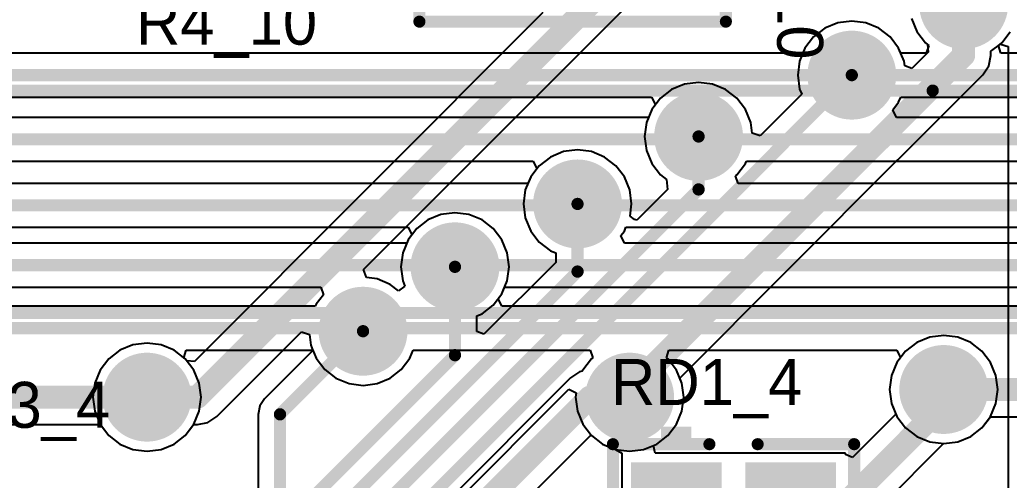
# Model space of a CAD drawing. Header units: millimetres. Extents: x 0.67 to 7.75, y 0.64 to 6.06.
# Drawn here: x 5.347 to 5.993, y 2.466 to 2.766 of the extents above; entities that cross this region are included whole.
import ezdxf

# ---------------------------------------------------------------- set-up
doc = ezdxf.new("R2010")
doc.units = ezdxf.units.MM
doc.header["$MEASUREMENT"] = 0
for name, color, linetype in [('BottomLayer', 5, 'Continuous'), ('BottomSolder', 6, 'Continuous'), ('MultiLayer', 9, 'Continuous'), ('PadHoleLayer', 156, 'Continuous'), ('TopLayer', 1, 'Continuous'), ('TopOverlay', 2, 'Continuous'), ('TopPaste', 8, 'Continuous'), ('TopSolder', 216, 'Continuous'), ('ViaHoleLayer', 16, 'Continuous')]:
    doc.layers.add(name, color=color, linetype=linetype)

# ---------------------------------------------------------------- blocks, each defined once
blk = doc.blocks.new('CC2012_0805_116')
at = {"layer": 'TopLayer'}
for points in [[(-0.06299, -0.02953), (-0.01181, -0.02953), (-0.06299, 0.02953), (-0.01181, 0.02953)], [(0.01181, -0.02953), (0.06299, -0.02953), (0.01181, 0.02953), (0.06299, 0.02953)]]:
    blk.add_solid(points, dxfattribs=at)
at = {"layer": 'TopOverlay', "const_width": 0.00787}
for points in [[(-0.07874, -0.04528), (-0.07874, 0.04528)], [(-0.07874, 0.04528), (-0.01575, 0.04528)], [(0.01575, 0.04528), (0.07874, 0.04528)], [(0.07874, -0.04528), (0.07874, 0.04528)], [(-0.07874, -0.04528), (-0.01575, -0.04528)], [(0.01575, -0.04528), (0.07874, -0.04528)]]:
    blk.add_lwpolyline(points, dxfattribs=at)
at = {"layer": 'TopOverlay', "const_width": 0.00394}
for points in [[(-0.08071, 0.04528, 1), (-0.07677, 0.04528, 1)], [(-0.08071, 0.04528, 1), (-0.07677, 0.04528, 1)], [(-0.01772, 0.04528, 1), (-0.01378, 0.04528, 1)], [(0.01378, 0.04528, 1), (0.01772, 0.04528, 1)], [(0.07677, 0.04528, 1), (0.08071, 0.04528, 1)], [(0.07677, 0.04528, 1), (0.08071, 0.04528, 1)], [(-0.08071, -0.04528, 1), (-0.07677, -0.04528, 1)], [(-0.08071, -0.04528, 1), (-0.07677, -0.04528, 1)], [(-0.01772, -0.04528, 1), (-0.01378, -0.04528, 1)], [(0.01378, -0.04528, 1), (0.01772, -0.04528, 1)], [(0.07677, -0.04528, 1), (0.08071, -0.04528, 1)], [(0.07677, -0.04528, 1), (0.08071, -0.04528, 1)]]:
    blk.add_lwpolyline(points, format="xyb", close=True, dxfattribs=at)
at = {"layer": 'TopOverlay'}
for points in [[(-0.04727, 0.04882), (-0.02758, 0.04882), (-0.04727, 0.05669), (-0.02758, 0.05669)], [(-0.04724, -0.05707), (-0.02756, -0.05707), (-0.04724, -0.04919), (-0.02756, -0.04919)]]:
    blk.add_solid(points, dxfattribs=at)
at = {"layer": 'TopPaste'}
for points in [[(-0.06299, -0.02953), (-0.01181, -0.02953), (-0.06299, 0.02953), (-0.01181, 0.02953)], [(0.01181, -0.02953), (0.06299, -0.02953), (0.01181, 0.02953), (0.06299, 0.02953)]]:
    blk.add_solid(points, dxfattribs=at)
at = {"layer": 'TopSolder'}
for points in [[(-0.06699, -0.03353), (-0.00781, -0.03353), (-0.06699, 0.03353), (-0.00781, 0.03353)], [(0.00781, -0.03353), (0.06699, -0.03353), (0.00781, 0.03353), (0.06699, 0.03353)]]:
    blk.add_solid(points, dxfattribs=at)
blk = doc.blocks.new('HDR1X2_272')
at = {"layer": 'BottomLayer', "const_width": 0.02953}
blk.add_lwpolyline([(0.08524, 0, 1), (0.11476, 0, 1)], format="xyb", close=True, dxfattribs=at)
at = {"layer": 'BottomLayer'}
blk.add_solid([(-0.02953, -0.02953), (0.02953, -0.02953), (-0.02953, 0.02953), (0.02953, 0.02953)], dxfattribs=at)
at = {"layer": 'BottomSolder', "const_width": 0.03353}
blk.add_lwpolyline([(0.08324, 0, 1), (0.11676, 0, 1)], format="xyb", close=True, dxfattribs=at)
at = {"layer": 'BottomSolder'}
blk.add_solid([(-0.03353, -0.03353), (0.03353, -0.03353), (-0.03353, 0.03353), (0.03353, 0.03353)], dxfattribs=at)
at = {"layer": 'MultiLayer', "const_width": 0.02953}
blk.add_lwpolyline([(0.08524, 0, 1), (0.11476, 0, 1)], format="xyb", close=True, dxfattribs=at)
at = {"layer": 'MultiLayer'}
blk.add_solid([(-0.02953, -0.02953), (0.02953, -0.02953), (-0.02953, 0.02953), (0.02953, 0.02953)], dxfattribs=at)
at = {"layer": 'PadHoleLayer', "const_width": 0.01772}
for points in [[(-0.00886, 0, 1), (0.00886, 0, 1)], [(0.09114, 0, 1), (0.10886, 0, 1)]]:
    blk.add_lwpolyline(points, format="xyb", close=True, dxfattribs=at)
at = {"layer": 'TopLayer', "const_width": 0.02953}
blk.add_lwpolyline([(0.08524, 0, 1), (0.11476, 0, 1)], format="xyb", close=True, dxfattribs=at)
at = {"layer": 'TopLayer'}
blk.add_solid([(-0.02953, -0.02953), (0.02953, -0.02953), (-0.02953, 0.02953), (0.02953, 0.02953)], dxfattribs=at)
at = {"layer": 'TopOverlay', "const_width": 0.00787}
for points in [[(-0.05, -0.05), (-0.05, 0.05)], [(-0.05, 0.05), (0.15, 0.05)], [(0.15, -0.05), (0.15, 0.05)], [(-0.05, -0.05), (0.15, -0.05)]]:
    blk.add_lwpolyline(points, dxfattribs=at)
at = {"layer": 'TopOverlay', "const_width": 0.00394}
for points in [[(-0.05197, 0.05, 1), (-0.04803, 0.05, 1)], [(-0.05197, 0.05, 1), (-0.04803, 0.05, 1)], [(0.14803, 0.05, 1), (0.15197, 0.05, 1)], [(0.14803, 0.05, 1), (0.15197, 0.05, 1)], [(-0.05197, -0.05, 1), (-0.04803, -0.05, 1)], [(-0.05197, -0.05, 1), (-0.04803, -0.05, 1)], [(0.14803, -0.05, 1), (0.15197, -0.05, 1)], [(0.14803, -0.05, 1), (0.15197, -0.05, 1)]]:
    blk.add_lwpolyline(points, format="xyb", close=True, dxfattribs=at)
at = {"layer": 'TopSolder', "const_width": 0.03353}
blk.add_lwpolyline([(0.08324, 0, 1), (0.11676, 0, 1)], format="xyb", close=True, dxfattribs=at)
at = {"layer": 'TopSolder'}
blk.add_solid([(-0.03353, -0.03353), (0.03353, -0.03353), (-0.03353, 0.03353), (0.03353, 0.03353)], dxfattribs=at)

msp = doc.modelspace()

# ---------------------------------------------------------------- linework, layer by layer
at = {"layer": 'BottomLayer'}
for p, q in [((5.88086, 2.7641), (5.87235, 2.76057)), ((5.89, 2.7653), (5.88086, 2.7641)), ((5.89914, 2.7641), (5.89, 2.7653)), ((5.90765, 2.76057), (5.89914, 2.7641)), ((5.9289, 2.76686), (5.93243, 2.75835)), ((5.87235, 2.76057), (5.86504, 2.75496)), ((5.91496, 2.75496), (5.90765, 2.76057)), ((5.93243, 2.75835), (5.93804, 2.75104)), ((5.98796, 2.75104), (5.99343, 2.75816)), ((5.86504, 2.75496), (5.85943, 2.74765)), ((5.92057, 2.74765), (5.91496, 2.75496)), ((5.93804, 2.75104), (5.94034, 2.74927)), ((5.98566, 2.74927), (5.98796, 2.75104)), ((5.85943, 2.74765), (5.85803, 2.74427)), ((5.92197, 2.74427), (5.92057, 2.74765)), ((5.94034, 2.74927), (5.93864, 2.74427)), ((5.98736, 2.74427), (5.98566, 2.74927)), ((5.85803, 2.74427), (4.95911, 2.74427)), ((5.93864, 2.74427), (5.92197, 2.74427)), ((6.46803, 2.74427), (5.98736, 2.74427)), ((4.95911, 2.71573), (5.75932, 2.71573)), ((5.75932, 2.71573), (5.76179, 2.71073)), ((5.91678, 2.70741), (5.92057, 2.71235)), ((5.92057, 2.71235), (5.92197, 2.71573)), ((5.92197, 2.71573), (6.42934, 2.71573)), ((5.75943, 2.70765), (5.75726, 2.70241)), ((5.76179, 2.71073), (5.75943, 2.70765)), ((5.91925, 2.70241), (5.91678, 2.70741)), ((5.75726, 2.70241), (4.95639, 2.70241)), ((6.42433, 2.70241), (5.91925, 2.70241)), ((4.85203, 2.67386), (5.68196, 2.67386)), ((5.68196, 2.67386), (5.68443, 2.66886)), ((5.82057, 2.67235), (5.8212, 2.67386)), ((5.8212, 2.67386), (6.37756, 2.67386)), ((5.68443, 2.66886), (5.68043, 2.66365)), ((5.81496, 2.66504), (5.82057, 2.67235)), ((5.68043, 2.66365), (5.67865, 2.65936)), ((5.81409, 2.66436), (5.81496, 2.66504)), ((5.81578, 2.65936), (5.81409, 2.66436)), ((5.67865, 2.65936), (4.84784, 2.65936)), ((6.37307, 2.65936), (5.81578, 2.65936)), ((4.78577, 2.63082), (5.60039, 2.63082)), ((5.60039, 2.63082), (5.60286, 2.62582)), ((5.73928, 2.62536), (5.74157, 2.62835)), ((5.74157, 2.62835), (5.74259, 2.63082)), ((5.74259, 2.63082), (6.32439, 2.63082)), ((5.60043, 2.62265), (5.59948, 2.62036)), ((5.60286, 2.62582), (5.60043, 2.62265)), ((5.74175, 2.62036), (5.73928, 2.62536)), ((5.59948, 2.62036), (4.78421, 2.62036)), ((6.24391, 2.62036), (5.74175, 2.62036)), ((4.67642, 2.59182), (5.54347, 2.59182)), ((5.54347, 2.59182), (5.54516, 2.58682)), ((5.66157, 2.58735), (5.66342, 2.59182)), ((5.66342, 2.59182), (6.23953, 2.59182)), ((5.54516, 2.58682), (5.54043, 2.58065)), ((5.65921, 2.58427), (5.66157, 2.58735)), ((5.66168, 2.57927), (5.65921, 2.58427)), ((5.53986, 2.57927), (4.67468, 2.57927)), ((5.54043, 2.58065), (5.53986, 2.57927)), ((6.27303, 2.57927), (5.66168, 2.57927)), ((5.45397, 2.54573), (5.45566, 2.55073)), ((5.45496, 2.54496), (5.45397, 2.54573)), ((5.46057, 2.53765), (5.45496, 2.54496)), ((5.45566, 2.55073), (5.5382, 2.55073)), ((5.5382, 2.55073), (5.54043, 2.54535)), ((5.54043, 2.54535), (5.54604, 2.53804)), ((5.59596, 2.53804), (5.60157, 2.54535)), ((5.60157, 2.54535), (5.6038, 2.55073)), ((5.6038, 2.55073), (5.71934, 2.55073)), ((5.72004, 2.54496), (5.71443, 2.53765)), ((5.71934, 2.55073), (5.72103, 2.54573)), ((5.72103, 2.54573), (5.72004, 2.54496)), ((5.76897, 2.54573), (5.77066, 2.55073)), ((5.76996, 2.54496), (5.76897, 2.54573)), ((5.77557, 2.53765), (5.76996, 2.54496)), ((5.77066, 2.55073), (5.91932, 2.55073)), ((5.91932, 2.55073), (5.92179, 2.54573)), ((5.92179, 2.54573), (5.91943, 2.54265)), ((5.54604, 2.53804), (5.55335, 2.53243)), ((5.58865, 2.53243), (5.59596, 2.53804)), ((5.91943, 2.54265), (5.9159, 2.53414)), ((5.70649, 2.53262), (5.34315, 2.16928)), ((5.4641, 2.52914), (5.46057, 2.53765)), ((5.55335, 2.53243), (5.56186, 2.5289)), ((5.58014, 2.5289), (5.58865, 2.53243)), ((5.71228, 2.53648), (5.70649, 2.53262)), ((5.71409, 2.53685), (5.71228, 2.53648)), ((5.71443, 2.53765), (5.71409, 2.53685)), ((5.7791, 2.52914), (5.77557, 2.53765)), ((5.9159, 2.53414), (5.9147, 2.525)), ((5.4653, 2.52), (5.4641, 2.52914)), ((5.56186, 2.5289), (5.571, 2.5277)), ((5.571, 2.5277), (5.58014, 2.5289)), ((5.7803, 2.52), (5.7791, 2.52914)), ((5.9147, 2.525), (5.9159, 2.51586)), ((5.4641, 2.51086), (5.4653, 2.52)), ((5.7791, 2.51086), (5.7803, 2.52)), ((5.9159, 2.51586), (5.91943, 2.50735)), ((5.46057, 2.50235), (5.4641, 2.51086)), ((5.77557, 2.50235), (5.7791, 2.51086)), ((5.91943, 2.50735), (5.92504, 2.50004)), ((5.97496, 2.50004), (5.98043, 2.50716)), ((5.98043, 2.50716), (6.16957, 2.50716)), ((5.26349, 2.50216), (5.39957, 2.50216)), ((5.39957, 2.50216), (5.40504, 2.49504)), ((5.45496, 2.49504), (5.46057, 2.50235)), ((5.76996, 2.49504), (5.77557, 2.50235)), ((5.92504, 2.50004), (5.93235, 2.49443)), ((5.96765, 2.49443), (5.97496, 2.50004)), ((5.38837, 2.16403), (5.71942, 2.49508)), ((5.40504, 2.49504), (5.41235, 2.48943)), ((5.44765, 2.48943), (5.45496, 2.49504)), ((5.71942, 2.49508), (5.72004, 2.49504)), ((5.72004, 2.49504), (5.72735, 2.48943)), ((5.76265, 2.48943), (5.76996, 2.49504)), ((5.93235, 2.49443), (5.94086, 2.4909)), ((5.95914, 2.4909), (5.96765, 2.49443)), ((5.41235, 2.48943), (5.42086, 2.4859)), ((5.43914, 2.4859), (5.44765, 2.48943)), ((5.72735, 2.48943), (5.73586, 2.4859)), ((5.75414, 2.4859), (5.76265, 2.48943)), ((5.94086, 2.4909), (5.95, 2.4897)), ((5.95, 2.4897), (5.95914, 2.4909)), ((5.42086, 2.4859), (5.43, 2.4847)), ((5.43, 2.4847), (5.43914, 2.4859)), ((5.73586, 2.4859), (5.745, 2.4847)), ((5.745, 2.4847), (5.75414, 2.4859))]:
    msp.add_line(p, q, dxfattribs=at)
for points, const_width in [([(5.9505, 2.776, 1), (5.9755, 2.776, 1)], 0.025), ([(5.8775, 2.73, 1), (5.9025, 2.73, 1)], 0.025), ([(5.888, 2.73, 1), (5.892, 2.73, 1)], 0.004), ([(5.888, 2.73, 1), (5.892, 2.73, 1)], 0.004), ([(5.7775, 2.69, 1), (5.8025, 2.69, 1)], 0.025), ([(5.6985, 2.646, 1), (5.7235, 2.646, 1)], 0.025), ([(5.6185, 2.605, 1), (5.6435, 2.605, 1)], 0.025), ([(5.5585, 2.563, 1), (5.5835, 2.563, 1)], 0.025), ([(5.4175, 2.52, 1), (5.4425, 2.52, 1)], 0.025), ([(5.7325, 2.52, 1), (5.7575, 2.52, 1)], 0.025), ([(5.9375, 2.525, 1), (5.9625, 2.525, 1)], 0.025), ([(5.94625, 2.525, 1), (5.95375, 2.525, 1)], 0.0075), ([(5.42625, 2.52, 1), (5.43375, 2.52, 1)], 0.0075), ([(5.71536, 2.52, 1), (5.72286, 2.52, 1)], 0.0075), ([(5.71536, 2.52, 1), (5.72286, 2.52, 1)], 0.0075), ([(5.74125, 2.52, 1), (5.74875, 2.52, 1)], 0.0075)]:
    msp.add_lwpolyline(points, format="xyb", close=True, dxfattribs=dict(at, const_width=const_width))
for points, const_width in [([(4.92714, 2.73), (5.89, 2.73)], 0.008), ([(5.89, 2.73), (6.49, 2.73)], 0.008), ([(1.02186, 2.68814), (6.45186, 2.68814)], 0.008), ([(3.63985, 2.64509), (6.40491, 2.64509)], 0.008), ([(1.03109, 2.60609), (6.24391, 2.60609)], 0.008), ([(3.555, 2.565), (6.305, 2.565)], 0.008), ([(5.95, 2.525), (6.2, 2.525)], 0.015), ([(5.2561, 2.52), (5.43, 2.52)], 0.015), ([(5.35577, 2.15666), (5.71911, 2.52)], 0.015), ([(5.71911, 2.52), (5.745, 2.52)], 0.015)]:
    msp.add_lwpolyline(points, dxfattribs=dict(at, const_width=const_width))
at = {"layer": 'BottomSolder', "const_width": 0.029}
for points in [[(5.9485, 2.776, 1), (5.9775, 2.776, 1)], [(5.8755, 2.73, 1), (5.9045, 2.73, 1)], [(5.7755, 2.69, 1), (5.8045, 2.69, 1)], [(5.6965, 2.646, 1), (5.7255, 2.646, 1)], [(5.6165, 2.605, 1), (5.6455, 2.605, 1)], [(5.5565, 2.563, 1), (5.5855, 2.563, 1)], [(5.9355, 2.525, 1), (5.9645, 2.525, 1)], [(5.4155, 2.52, 1), (5.4445, 2.52, 1)], [(5.7305, 2.52, 1), (5.7595, 2.52, 1)]]:
    msp.add_lwpolyline(points, format="xyb", close=True, dxfattribs=at)
at = {"layer": 'MultiLayer', "const_width": 0.025}
for points in [[(5.9505, 2.776, 1), (5.9755, 2.776, 1)], [(5.8775, 2.73, 1), (5.9025, 2.73, 1)], [(5.7775, 2.69, 1), (5.8025, 2.69, 1)], [(5.6985, 2.646, 1), (5.7235, 2.646, 1)], [(5.6185, 2.605, 1), (5.6435, 2.605, 1)], [(5.5585, 2.563, 1), (5.5835, 2.563, 1)], [(5.4175, 2.52, 1), (5.4425, 2.52, 1)], [(5.7325, 2.52, 1), (5.7575, 2.52, 1)], [(5.9375, 2.525, 1), (5.9625, 2.525, 1)]]:
    msp.add_lwpolyline(points, format="xyb", close=True, dxfattribs=at)
at = {"layer": 'TopLayer'}
for p, q in [((5.57131, 2.60317), (5.74539, 2.77724)), ((5.68841, 2.77074), (5.46098, 2.5433)), ((5.88086, 2.7641), (5.87235, 2.76057)), ((5.89, 2.7653), (5.88086, 2.7641)), ((5.89914, 2.7641), (5.89, 2.7653)), ((5.90765, 2.76057), (5.89914, 2.7641)), ((5.9289, 2.76686), (5.93243, 2.75835)), ((5.87235, 2.76057), (5.86504, 2.75496)), ((5.91496, 2.75496), (5.90765, 2.76057)), ((5.93243, 2.75835), (5.93804, 2.75104)), ((5.86504, 2.75496), (5.85943, 2.74765)), ((5.92057, 2.74765), (5.91496, 2.75496)), ((5.93804, 2.75104), (5.93948, 2.74993)), ((5.85943, 2.74765), (5.8559, 2.73914)), ((5.9241, 2.73914), (5.92057, 2.74765)), ((5.93981, 2.74494), (5.92925, 2.73438)), ((5.93948, 2.74993), (5.93981, 2.74494)), ((5.98084, 2.74557), (5.98695, 2.75026)), ((5.98084, 2.7429), (5.98084, 2.74557)), ((5.98695, 2.75026), (5.99195, 2.74871)), ((5.99195, 2.74871), (5.99195, 2.54187)), ((5.8559, 2.73914), (5.8547, 2.73)), ((5.92451, 2.73599), (5.9241, 2.73914)), ((5.97948, 2.73607), (5.98084, 2.7429)), ((5.98084, 2.7429), (5.98084, 2.7429)), ((5.92925, 2.73438), (5.92451, 2.73599)), ((5.97562, 2.73028), (5.97948, 2.73607)), ((5.79, 2.7253), (5.78086, 2.7241)), ((5.79914, 2.7241), (5.79, 2.7253)), ((5.8547, 2.73), (5.8559, 2.72086)), ((5.92022, 2.67488), (5.97562, 2.73028)), ((5.97562, 2.73028), (5.97562, 2.73028)), ((5.77235, 2.72057), (5.76504, 2.71496)), ((5.78086, 2.7241), (5.77235, 2.72057)), ((5.80765, 2.72057), (5.79914, 2.7241)), ((5.81496, 2.71496), (5.80765, 2.72057)), ((5.8559, 2.72086), (5.8573, 2.71749)), ((5.76504, 2.71496), (5.75943, 2.70765)), ((5.82057, 2.70765), (5.81496, 2.71496)), ((5.8573, 2.71749), (5.83018, 2.69037)), ((5.75943, 2.70765), (5.7559, 2.69914)), ((5.8241, 2.69914), (5.82057, 2.70765)), ((5.7559, 2.69914), (5.7547, 2.69)), ((5.825, 2.69226), (5.8241, 2.69914)), ((5.7547, 2.69), (5.7559, 2.68086)), ((5.83018, 2.69037), (5.825, 2.69226)), ((5.70186, 2.6801), (5.69335, 2.67657)), ((5.711, 2.6813), (5.70186, 2.6801)), ((5.72014, 2.6801), (5.711, 2.6813)), ((5.72865, 2.67657), (5.72014, 2.6801)), ((5.7559, 2.68086), (5.75943, 2.67235)), ((5.69335, 2.67657), (5.68604, 2.67096)), ((5.73596, 2.67096), (5.72865, 2.67657)), ((5.77771, 2.53248), (5.91991, 2.67467)), ((5.91991, 2.67467), (5.92022, 2.67488)), ((5.68604, 2.67096), (5.68043, 2.66365)), ((5.74157, 2.66365), (5.73596, 2.67096)), ((5.75943, 2.67235), (5.76504, 2.66504)), ((5.68043, 2.66365), (5.6769, 2.65514)), ((5.7451, 2.65514), (5.74157, 2.66365)), ((5.76504, 2.66504), (5.76916, 2.66187)), ((5.76916, 2.66187), (5.76971, 2.65535)), ((5.6769, 2.65514), (5.6757, 2.646)), ((5.7463, 2.646), (5.7451, 2.65514)), ((5.76971, 2.65535), (5.74972, 2.63536)), ((5.6757, 2.646), (5.6769, 2.63686)), ((5.74524, 2.63796), (5.7463, 2.646)), ((5.61335, 2.63557), (5.60604, 2.62996)), ((5.62186, 2.6391), (5.61335, 2.63557)), ((5.631, 2.6403), (5.62186, 2.6391)), ((5.64014, 2.6391), (5.631, 2.6403)), ((5.64865, 2.63557), (5.64014, 2.6391)), ((5.65596, 2.62996), (5.64865, 2.63557)), ((5.6769, 2.63686), (5.68043, 2.62835)), ((5.74814, 2.63587), (5.74524, 2.63796)), ((5.74972, 2.63536), (5.74814, 2.63587)), ((5.60604, 2.62996), (5.60043, 2.62265)), ((5.66157, 2.62265), (5.65596, 2.62996)), ((5.68043, 2.62835), (5.68604, 2.62104)), ((5.60043, 2.62265), (5.5969, 2.61414)), ((5.6651, 2.61414), (5.66157, 2.62265)), ((5.68604, 2.62104), (5.69335, 2.61543)), ((5.69335, 2.61543), (5.69673, 2.61403)), ((5.5969, 2.61414), (5.5957, 2.605)), ((5.6663, 2.605), (5.6651, 2.61414)), ((5.69673, 2.61403), (5.69673, 2.60782)), ((5.57322, 2.59801), (5.57131, 2.60317)), ((5.5957, 2.605), (5.5969, 2.59586)), ((5.69673, 2.60782), (5.64989, 2.56099)), ((5.6651, 2.59586), (5.6663, 2.605)), ((5.58014, 2.5971), (5.57322, 2.59801)), ((5.58865, 2.59357), (5.58014, 2.5971)), ((5.5942, 2.58931), (5.58865, 2.59357)), ((5.59831, 2.59246), (5.5942, 2.58931)), ((5.5969, 2.59586), (5.59831, 2.59246)), ((5.66157, 2.58735), (5.6651, 2.59586)), ((5.65596, 2.58004), (5.66157, 2.58735)), ((5.64865, 2.57443), (5.65596, 2.58004)), ((5.64527, 2.57303), (5.64865, 2.57443)), ((5.64527, 2.56291), (5.64527, 2.57303)), ((5.47553, 2.50738), (5.53083, 2.56269)), ((5.53083, 2.56269), (5.53599, 2.56078)), ((5.53599, 2.56078), (5.5369, 2.55386)), ((5.64989, 2.56099), (5.64527, 2.56291)), ((5.94086, 2.5591), (5.93235, 2.55557)), ((5.95, 2.5603), (5.94086, 2.5591)), ((5.95914, 2.5591), (5.95, 2.5603)), ((5.96765, 2.55557), (5.95914, 2.5591)), ((5.42086, 2.5541), (5.41235, 2.55057)), ((5.43, 2.5553), (5.42086, 2.5541)), ((5.43914, 2.5541), (5.43, 2.5553)), ((5.44765, 2.55057), (5.43914, 2.5541)), ((5.5369, 2.55386), (5.5383, 2.55049)), ((5.93235, 2.55557), (5.92504, 2.54996)), ((5.97496, 2.54996), (5.96765, 2.55557)), ((5.40504, 2.54496), (5.39943, 2.53765)), ((5.41235, 2.55057), (5.40504, 2.54496)), ((5.45496, 2.54496), (5.44765, 2.55057)), ((5.45599, 2.54363), (5.45496, 2.54496)), ((5.5383, 2.55049), (5.5067, 2.51889)), ((5.92504, 2.54996), (5.91943, 2.54265)), ((5.98057, 2.54265), (5.97496, 2.54996)), ((5.46098, 2.5433), (5.45599, 2.54363)), ((5.91943, 2.54265), (5.9159, 2.53414)), ((5.9841, 2.53414), (5.98057, 2.54265)), ((5.99195, 2.54187), (5.99216, 2.54085)), ((5.99216, 2.54085), (5.99216, 2.10982)), ((5.39943, 2.53765), (5.3959, 2.52914)), ((5.7791, 2.52914), (5.77771, 2.53248)), ((5.9159, 2.53414), (5.9147, 2.525)), ((5.9853, 2.525), (5.9841, 2.53414)), ((5.3959, 2.52914), (5.3947, 2.52)), ((5.62807, 2.44788), (5.70533, 2.52515)), ((5.70533, 2.52515), (5.71007, 2.52281)), ((5.7803, 2.52), (5.7791, 2.52914)), ((5.9147, 2.525), (5.9159, 2.51586)), ((5.9841, 2.51586), (5.9853, 2.525)), ((5.3947, 2.52), (5.3959, 2.51086)), ((5.5067, 2.51889), (5.50361, 2.51426)), ((5.71007, 2.52281), (5.7097, 2.52)), ((5.7097, 2.52), (5.7109, 2.51086)), ((5.7791, 2.51086), (5.7803, 2.52)), ((5.50361, 2.51426), (5.50252, 2.5088)), ((5.9159, 2.51586), (5.91875, 2.50898)), ((5.98057, 2.50735), (5.9841, 2.51586)), ((5.3959, 2.51086), (5.39943, 2.50235)), ((5.46974, 2.50352), (5.47553, 2.50738)), ((5.50252, 2.5088), (5.50252, 2.50879)), ((5.50252, 2.50879), (5.50252, 2.38109)), ((5.7109, 2.51086), (5.71443, 2.50235)), ((5.77557, 2.50235), (5.7791, 2.51086)), ((5.91875, 2.50898), (5.89041, 2.48064)), ((5.97496, 2.50004), (5.98057, 2.50735)), ((5.39943, 2.50235), (5.40504, 2.49504)), ((5.45496, 2.49504), (5.46043, 2.50216)), ((5.46043, 2.50216), (5.46291, 2.50216)), ((5.46291, 2.50216), (5.46974, 2.50352)), ((5.71443, 2.50235), (5.72004, 2.49504)), ((5.76996, 2.49504), (5.77557, 2.50235)), ((5.96765, 2.49443), (5.97496, 2.50004)), ((5.40504, 2.49504), (5.41235, 2.48943)), ((5.44765, 2.48943), (5.45496, 2.49504)), ((5.72004, 2.49504), (5.72735, 2.48943)), ((5.76265, 2.48943), (5.76996, 2.49504)), ((5.95914, 2.4909), (5.96765, 2.49443)), ((5.41235, 2.48943), (5.42086, 2.4859)), ((5.43914, 2.4859), (5.44765, 2.48943)), ((5.72735, 2.48943), (5.73578, 2.48594)), ((5.76059, 2.48858), (5.76265, 2.48943)), ((5.76159, 2.48358), (5.76059, 2.48858)), ((5.89167, 2.43143), (5.94994, 2.48971)), ((5.94994, 2.48971), (5.95, 2.4897)), ((5.95, 2.4897), (5.95914, 2.4909)), ((5.42086, 2.4859), (5.43, 2.4847)), ((5.43, 2.4847), (5.43914, 2.4859)), ((5.73578, 2.48594), (5.7398, 2.48358)), ((5.7398, 2.48358), (5.7398, 2.43093)), ((5.81098, 2.48358), (5.76159, 2.48358)), ((5.81461, 2.48358), (5.81098, 2.48358)), ((5.81098, 2.48358), (5.81098, 2.48358)), ((5.88579, 2.48358), (5.81461, 2.48358)), ((5.81461, 2.48358), (5.81461, 2.48358)), ((5.88579, 2.48255), (5.88579, 2.48358)), ((5.89041, 2.48064), (5.88579, 2.48255))]:
    msp.add_line(p, q, dxfattribs=at)
for points, const_width in [([(5.46291, 2.52), (5.7578, 2.81489)], 0.015), ([(5.963, 2.7429), (5.963, 2.776)], 0.015), ([(5.9076, 2.6875), (5.963, 2.7429)], 0.015), ([(5.6138, 2.4538), (5.89, 2.73)], 0.008), ([(5.745, 2.525), (5.9075, 2.6875)], 0.015), ([(5.79, 2.65546), (5.79, 2.69)], 0.008), ([(5.9075, 2.6875), (5.9076, 2.6875)], 0.015), ([(5.5708, 2.43625), (5.79, 2.65546)], 0.008), ([(5.711, 2.60191), (5.711, 2.646)], 0.008), ([(5.631, 2.54737), (5.631, 2.605)], 0.008), ([(5.5528, 2.44371), (5.711, 2.60191)], 0.008), ([(5.5168, 2.5088), (5.571, 2.563)], 0.008), ([(5.5348, 2.45116), (5.631, 2.54737)], 0.008), ([(5.745, 2.52), (5.745, 2.525)], 0.015), ([(5.43, 2.52), (5.46291, 2.52)], 0.015), ([(5.87905, 2.44405), (5.95, 2.515)], 0.015), ([(5.5168, 2.38109), (5.5168, 2.5088)], 0.008)]:
    msp.add_lwpolyline(points, dxfattribs=dict(at, const_width=const_width))
for points, const_width in [([(5.9505, 2.776, 1), (5.9755, 2.776, 1)], 0.025), ([(5.8775, 2.73, 1), (5.9025, 2.73, 1)], 0.025), ([(5.95925, 2.7429, 1), (5.96675, 2.7429, 1)], 0.0075), ([(5.95925, 2.7429, 1), (5.96675, 2.7429, 1)], 0.0075), ([(5.888, 2.73, 1), (5.892, 2.73, 1)], 0.004), ([(5.7775, 2.69, 1), (5.8025, 2.69, 1)], 0.025), ([(5.788, 2.69, 1), (5.792, 2.69, 1)], 0.004), ([(5.90375, 2.6875, 1), (5.91125, 2.6875, 1)], 0.0075), ([(5.90375, 2.6875, 1), (5.91125, 2.6875, 1)], 0.0075), ([(5.90385, 2.6875, 1), (5.91135, 2.6875, 1)], 0.0075), ([(5.90385, 2.6875, 1), (5.91135, 2.6875, 1)], 0.0075), ([(5.6985, 2.646, 1), (5.7235, 2.646, 1)], 0.025), ([(5.788, 2.65546, 1), (5.792, 2.65546, 1)], 0.004), ([(5.788, 2.65546, 1), (5.792, 2.65546, 1)], 0.004), ([(5.709, 2.646, 1), (5.713, 2.646, 1)], 0.004), ([(5.6185, 2.605, 1), (5.6435, 2.605, 1)], 0.025), ([(5.629, 2.605, 1), (5.633, 2.605, 1)], 0.004), ([(5.709, 2.60191, 1), (5.713, 2.60191, 1)], 0.004), ([(5.709, 2.60191, 1), (5.713, 2.60191, 1)], 0.004), ([(5.5585, 2.563, 1), (5.5835, 2.563, 1)], 0.025), ([(5.569, 2.563, 1), (5.573, 2.563, 1)], 0.004), ([(5.629, 2.54737, 1), (5.633, 2.54737, 1)], 0.004), ([(5.629, 2.54737, 1), (5.633, 2.54737, 1)], 0.004), ([(5.4175, 2.52, 1), (5.4425, 2.52, 1)], 0.025), ([(5.7325, 2.52, 1), (5.7575, 2.52, 1)], 0.025), ([(5.9375, 2.525, 1), (5.9625, 2.525, 1)], 0.025), ([(5.74125, 2.525, 1), (5.74875, 2.525, 1)], 0.0075), ([(5.74125, 2.525, 1), (5.74875, 2.525, 1)], 0.0075), ([(5.42625, 2.52, 1), (5.43375, 2.52, 1)], 0.0075), ([(5.45916, 2.52, 1), (5.46666, 2.52, 1)], 0.0075), ([(5.45916, 2.52, 1), (5.46666, 2.52, 1)], 0.0075), ([(5.74125, 2.52, 1), (5.74875, 2.52, 1)], 0.0075), ([(5.94625, 2.515, 1), (5.95375, 2.515, 1)], 0.0075), ([(5.5148, 2.5088, 1), (5.5188, 2.5088, 1)], 0.004), ([(5.5148, 2.5088, 1), (5.5188, 2.5088, 1)], 0.004)]:
    msp.add_lwpolyline(points, format="xyb", close=True, dxfattribs=dict(at, const_width=const_width))
at = {"layer": 'TopOverlay', "const_width": 0.008}
for points in [[(5.0278, 2.71989), (5.9428, 2.71989)], [(5.9428, 2.71989), (6.0078, 2.71989)], [(5.0278, 2.57489), (6.0078, 2.57489)]]:
    msp.add_lwpolyline(points, dxfattribs=at)
at = {"layer": 'TopOverlay', "const_width": 0.004}
msp.add_lwpolyline([(5.9408, 2.71989, 1), (5.9448, 2.71989, 1)], format="xyb", close=True, dxfattribs=at)
msp.add_lwpolyline([(5.9408, 2.71989, 1), (5.9448, 2.71989, 1)], format="xyb", close=True, dxfattribs=at)
at = {"layer": 'TopSolder', "const_width": 0.029}
for points in [[(5.9485, 2.776, 1), (5.9775, 2.776, 1)], [(5.8755, 2.73, 1), (5.9045, 2.73, 1)], [(5.7755, 2.69, 1), (5.8045, 2.69, 1)], [(5.6965, 2.646, 1), (5.7255, 2.646, 1)], [(5.6165, 2.605, 1), (5.6455, 2.605, 1)], [(5.5565, 2.563, 1), (5.5855, 2.563, 1)], [(5.9355, 2.525, 1), (5.9645, 2.525, 1)], [(5.4155, 2.52, 1), (5.4445, 2.52, 1)], [(5.7305, 2.52, 1), (5.7595, 2.52, 1)]]:
    msp.add_lwpolyline(points, format="xyb", close=True, dxfattribs=at)
at = {"layer": 'ViaHoleLayer', "const_width": 0.014}
for points in [[(5.956, 2.776, 1), (5.97, 2.776, 1)], [(5.883, 2.73, 1), (5.897, 2.73, 1)], [(5.783, 2.69, 1), (5.797, 2.69, 1)], [(5.704, 2.646, 1), (5.718, 2.646, 1)], [(5.624, 2.605, 1), (5.638, 2.605, 1)], [(5.564, 2.563, 1), (5.578, 2.563, 1)], [(5.943, 2.525, 1), (5.957, 2.525, 1)], [(5.423, 2.52, 1), (5.437, 2.52, 1)], [(5.738, 2.52, 1), (5.752, 2.52, 1)]]:
    msp.add_lwpolyline(points, format="xyb", close=True, dxfattribs=at)

# ---------------------------------------------------------------- block references
at = {"rotation": 360}
for name, p in [('HDR1X2_272', (5.6578, 2.81489)), ('CC2012_0805_116', (5.8128, 2.44405))]:
    msp.add_blockref(name, p, dxfattribs=at)

# ---------------------------------------------------------------- texts
at = {"layer": 'TopOverlay'}
msp.add_text('H2_10', height=0.03, rotation=270, dxfattribs=at).set_placement((5.8413, 2.85839))
for s, p in [('R4_10', (5.4228, 2.74989)), ('RD1_4', (5.7328, 2.51489)), ('U3_4', (5.31, 2.5))]:
    msp.add_text(s, height=0.03, dxfattribs=at).set_placement(p)

doc.saveas('drawing.dxf')
